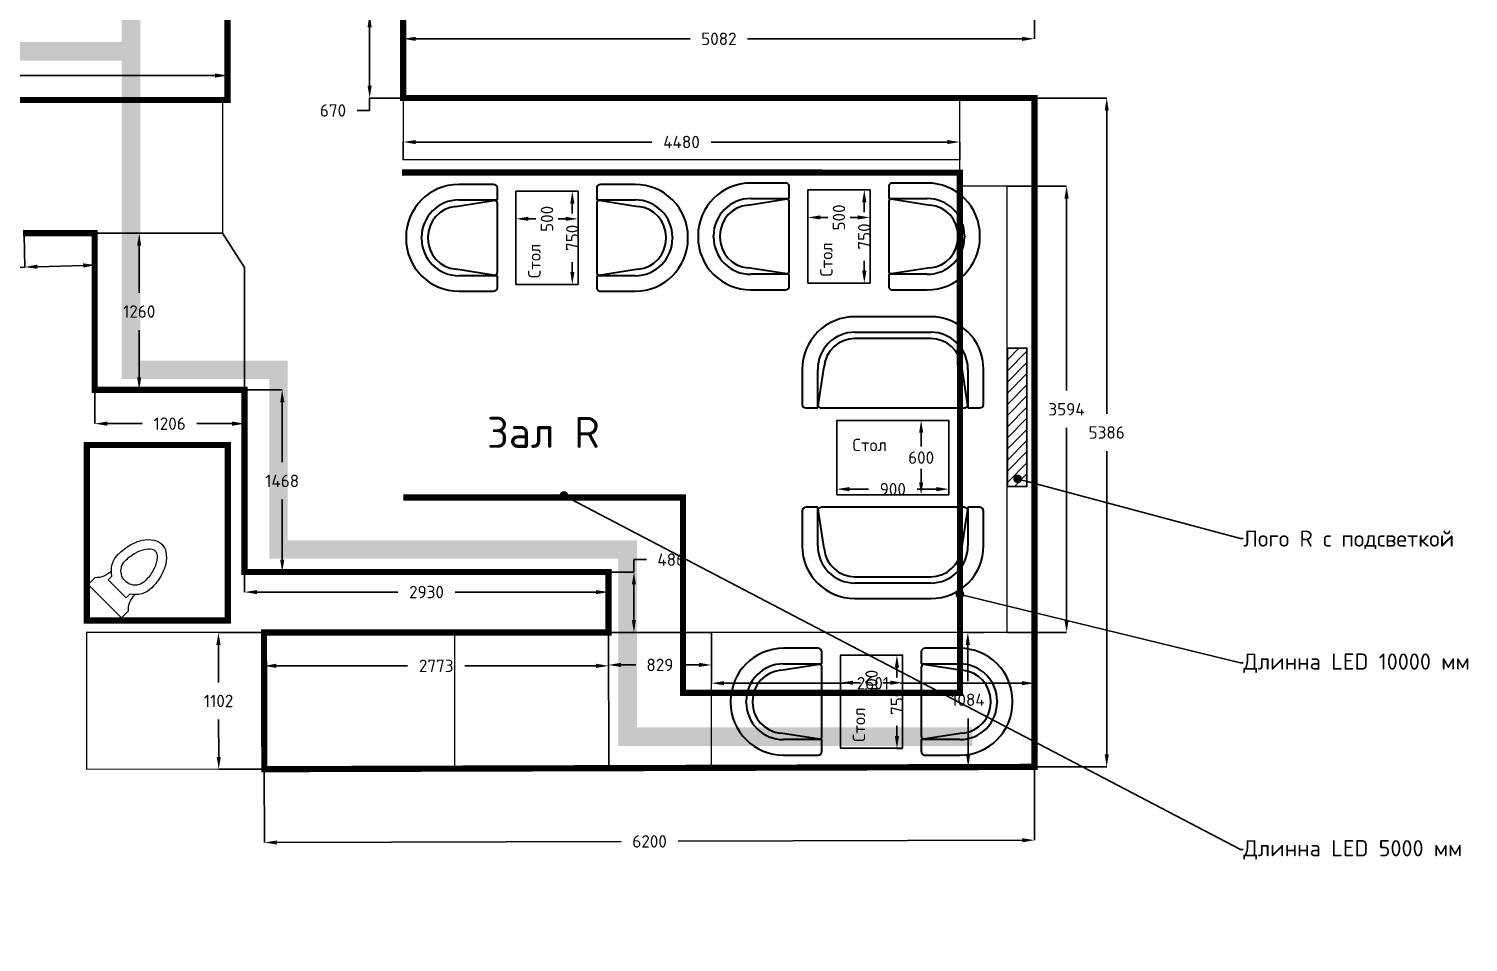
# Model space of a CAD drawing. Header units: metres. Extents: x -1817 to 37133, y -17514 to 16054.
# Drawn here: x 10587 to 22176, y 1384 to 8740 of the extents above; entities that cross this region are included whole.
import ezdxf
from ezdxf import colors
from ezdxf.entities.mleader import LeaderData, LeaderLine
from ezdxf.math import Vec2, Vec3

# ---------------------------------------------------------------- set-up
doc = ezdxf.new("R2010")
doc.units = ezdxf.units.M
for name, color, linetype in [('RV_Вытяжка', 7, 'Continuous'), ('RV_Мягкая мебель', 7, 'Continuous'), ('RV_Пвышенные', 65, 'Continuous'), ('RV_Размеры', 7, 'Continuous'), ('RV_Свет', 7, 'Continuous'), ('RV_Столы', 7, 'Continuous'), ('Стены', 252, 'Continuous')]:
    doc.layers.add(name, color=color, linetype=linetype)
doc.layers.add('WC', color=170, linetype='Continuous', lineweight=9)
doc.styles.add('Роман', font='isocpeur.ttf', dxfattribs={"height": 100})
doc.dimstyles.new('Роман', dxfattribs={"dimtxt": 130, "dimasz": 100, "dimexe": 0.18, "dimexo": 0.0625, "dimgap": 100, "dimtad": 0, "dimtih": 1, "dimtoh": 1, "dimdec": 0, "dimzin": 0, "dimdsep": 46, "dimtxsty": 'Роман', "dimcen": 0.09, "dimadec": 0, "dimazin": 0, "dimtfac": 1, "dimtdec": 0, "dimtofl": 0, "dimtmove": 0, "dimatfit": 3, "dimfxl": 1, "dimtolj": 1, "dimtzin": 0, "dimarcsym": 0})

# ---------------------------------------------------------------- blocks, each defined once
blk = doc.blocks.new('UniTAZZ_1')
for p, q in [((-190, -76), (-190, 0)), ((190, 0), (-190, 0)), ((190, 0), (190, -76)), ((-102, -140), (-102, -182)), ((-102, -140), (102, -140)), ((102, -140), (102, -182))]:
    blk.add_line(p, q)
at = {"extrusion": (0, 0, -1)}
for centre, major_axis, start_param, end_param in [((-307, -203), (122, 122), -0.043451, 0.814408), ((307, -203), (-122, 122), 5.468777, 6.326636), ((0, -343), (-135, 135), 5.497787, 6.506047), ((0, -343), (-80.8, 80.8), 5.497787, 8.63938), ((0, -343), (135, 135), -0.222862, 0.785398), ((296, -343), (344, 344), 3.673669, 3.92699), ((296, -343), (-290, 290), 5.244466, 5.497787), ((-296, -343), (290, 290), 0.785399, 1.038719), ((-296, -343), (344, 344), 0.785399, 1.03872), ((150, -381), (183, 183), 3.368391, 3.673669), ((-150, -381), (-183, 183), 2.609516, 2.914794), ((150, -381), (-237, 237), 4.939188, 5.244466), ((58, -438), (160, 160), 2.941475, 3.368391), ((58, -438), (107, 107), 2.941475, 3.368391), ((0, -525), (-32.7, 32.7), 3.926991, 4.51227), ((0, -525), (32.7, 32.7), 1.770915, 2.356194), ((-58, -438), (-107, 107), 2.914794, 3.34171), ((-58, -438), (-160, 160), 2.914794, 3.34171), ((-150, -381), (237, 237), 1.03872, 1.343998), ((0, -525), (-86.5, 86.5), 3.926992, 4.512271), ((0, -525), (86.5, 86.5), 1.770915, 2.356194)]:
    blk.add_ellipse(centre, major_axis=major_axis, ratio=1, start_param=start_param, end_param=end_param, dxfattribs=at)
blk = doc.blocks.new('*U98')
at = {"lineweight": 30}
for p, q in [((-730, -180), (-730, -460)), ((-605, -150), (-700, -150)), ((-553, -483), (-605, -150)), ((-605, -460), (-605, -150)), ((605, -150), (553, -483)), ((700, -150), (605, -150)), ((605, -150), (605, -460)), ((730, -460), (730, -180)), ((305, -760), (-305, -760)), ((-305, -885), (305, -885))]:
    blk.add_line(p, q, dxfattribs=at)
blk.add_lwpolyline([(603, -170, 0.315615), (575, -150), (-575, -150, 0.315615), (-603, -170)], format="xyb", dxfattribs=at)
at = {"lineweight": 30, "flags": 128}
blk.add_lwpolyline([(-305, -709), (305, -709)], dxfattribs=at)
at = {"lineweight": 30}
for centre, radius, start, end in [((-700, -180), 30, 90, 180), ((700, -180), 30, 0, 90), ((-305, -460), 425, 180, 270), ((-305, -460), 300, 180, 270), ((305, -460), 425, 270, 0), ((305, -460), 300, 270, 0), ((-305, -460), 249, 185.1944, 270), ((305, -460), 249, 270, 354.8056)]:
    blk.add_arc(centre, radius, start, end, dxfattribs=at)
blk = doc.blocks.new('*U92')
at = {"lineweight": 30}
for p, q in [((-730, -180), (-730, -460)), ((-605, -150), (-700, -150)), ((-553, -483), (-605, -150)), ((-605, -460), (-605, -150)), ((605, -150), (553, -483)), ((700, -150), (605, -150)), ((605, -150), (605, -460)), ((730, -460), (730, -180)), ((305, -760), (-305, -760)), ((-305, -885), (305, -885))]:
    blk.add_line(p, q, dxfattribs=at)
blk.add_lwpolyline([(603, -170, 0.315615), (575, -150), (-575, -150, 0.315615), (-603, -170)], format="xyb", dxfattribs=at)
at = {"lineweight": 30, "flags": 128}
blk.add_lwpolyline([(-305, -709), (305, -709)], dxfattribs=at)
at = {"lineweight": 30}
for centre, radius, start, end in [((-700, -180), 30, 90, 180), ((700, -180), 30, 0, 90), ((-305, -460), 425, 180, 270), ((-305, -460), 300, 180, 270), ((305, -460), 425, 270, 0), ((305, -460), 300, 270, 0), ((-305, -460), 249, 185.1944, 270), ((305, -460), 249, 270, 354.8056)]:
    blk.add_arc(centre, radius, start, end, dxfattribs=at)
blk = doc.blocks.new('*D144')
at = {"color": 0, "lineweight": -2, "transparency": 16777216}
for p, q in [((193468, -15077), (193468, -15031)), ((193568, -15031), (193723, -15031)), ((194268, -15031), (194113, -15031)), ((194368, -15077), (194368, -15031))]:
    blk.add_line(p, q, dxfattribs=at)
at = {"color": 0, "transparency": 16777216}
for points in [[(193568, -15014), (193568, -15048), (193468, -15031)], [(194268, -15014), (194268, -15048), (194368, -15031)]]:
    blk.add_solid(points, dxfattribs=at)
at = {"layer": 'Defpoints', "color": 0, "transparency": 16777216}
for p in [(194368, -15031), (193468, -15077), (194368, -15077)]:
    blk.add_point(p, dxfattribs=at)
at = {"color": 0, "transparency": 16777216, "insert": (193918, -15031), "char_height": 100, "attachment_point": 5, "style": 'Роман'}
blk.add_mtext('\\A1;900', dxfattribs=at)
blk = doc.blocks.new('*D145')
at = {"color": 0, "lineweight": -2, "transparency": 16777216}
for p, q in [((194368, -14477), (194146, -14477)), ((194146, -14577), (194146, -14687)), ((194146, -14977), (194146, -14867)), ((194368, -15077), (194146, -15077))]:
    blk.add_line(p, q, dxfattribs=at)
at = {"color": 0, "transparency": 16777216}
for points in [[(194130, -14577), (194163, -14577), (194146, -14477)], [(194130, -14977), (194163, -14977), (194146, -15077)]]:
    blk.add_solid(points, dxfattribs=at)
at = {"layer": 'Defpoints', "color": 0, "transparency": 16777216}
for p in [(194146, -14477), (194368, -14477), (194368, -15077)]:
    blk.add_point(p, dxfattribs=at)
at = {"color": 0, "transparency": 16777216, "insert": (194146, -14777), "char_height": 100, "attachment_point": 5, "style": 'Роман'}
blk.add_mtext('\\A1;600', dxfattribs=at)
blk = doc.blocks.new('*U90')
at = {"lineweight": 30}
for p, q in [((-430, -180), (-430, -460)), ((-305, -150), (-400, -150)), ((-253, -483), (-305, -150)), ((-305, -460), (-305, -150)), ((305, -150), (253, -483)), ((400, -150), (305, -150)), ((305, -150), (305, -460)), ((430, -460), (430, -180)), ((5, -760), (-5, -760)), ((-5, -885), (5, -885))]:
    blk.add_line(p, q, dxfattribs=at)
blk.add_lwpolyline([(303, -170, 0.315615), (275, -150), (-275, -150, 0.315615), (-303, -170)], format="xyb", dxfattribs=at)
at = {"lineweight": 30, "flags": 128}
blk.add_lwpolyline([(-5, -709), (5, -709)], dxfattribs=at)
at = {"lineweight": 30}
for centre, radius, start, end in [((-400, -180), 30, 90, 180), ((400, -180), 30, 0, 90), ((-5, -460), 425, 180, 270), ((-5, -460), 300, 180, 270), ((5, -460), 425, 270, 0), ((5, -460), 300, 270, 0), ((-5, -460), 249, 185.1944, 270), ((5, -460), 249, 270, 354.8056)]:
    blk.add_arc(centre, radius, start, end, dxfattribs=at)
blk = doc.blocks.new('*D97')
at = {"color": 0, "lineweight": -2, "transparency": 16777216}
for p, q in [((193543, -15027), (193543, -14981)), ((193643, -14981), (193723, -14981)), ((194193, -14981), (194113, -14981)), ((194293, -15027), (194293, -14981))]:
    blk.add_line(p, q, dxfattribs=at)
at = {"color": 0, "transparency": 16777216}
for points in [[(193643, -14964), (193643, -14998), (193543, -14981)], [(194193, -14964), (194193, -14998), (194293, -14981)]]:
    blk.add_solid(points, dxfattribs=at)
at = {"layer": 'Defpoints', "color": 0, "transparency": 16777216}
for p in [(193543, -15027), (194293, -14981), (194293, -15027)]:
    blk.add_point(p, dxfattribs=at)
at = {"color": 0, "transparency": 16777216, "insert": (193918, -14981), "char_height": 100, "attachment_point": 5, "style": 'Роман'}
blk.add_mtext('\\A1;750', dxfattribs=at)
blk = doc.blocks.new('*D96')
at = {"color": 0, "lineweight": -2, "transparency": 16777216}
for p, q in [((194293, -14527), (194071, -14527)), ((194071, -14627), (194071, -14687)), ((194071, -14927), (194071, -14867)), ((194293, -15027), (194071, -15027))]:
    blk.add_line(p, q, dxfattribs=at)
at = {"color": 0, "transparency": 16777216}
for points in [[(194055, -14627), (194088, -14627), (194071, -14527)], [(194055, -14927), (194088, -14927), (194071, -15027)]]:
    blk.add_solid(points, dxfattribs=at)
at = {"layer": 'Defpoints', "color": 0, "transparency": 16777216}
for p in [(194071, -14527), (194293, -14527), (194293, -15027)]:
    blk.add_point(p, dxfattribs=at)
at = {"color": 0, "transparency": 16777216, "insert": (194071, -14777), "char_height": 100, "attachment_point": 5, "style": 'Роман'}
blk.add_mtext('\\A1;500', dxfattribs=at)
blk = doc.blocks.new('*D106')
at = {"layer": 'Defpoints', "color": 0, "transparency": 16777216}
for p in [(13602, 8852), (18684, 8852), (18684, 8659)]:
    blk.add_point(p, dxfattribs=at)
at = {"layer": 'RV_Размеры', "color": 0, "lineweight": -2, "transparency": 16777216}
for p, q in [((13602, 8852), (13602, 8658)), ((18684, 8852), (18684, 8658)), ((13702, 8659), (15913, 8659)), ((18584, 8659), (16373, 8659))]:
    blk.add_line(p, q, dxfattribs=at)
at = {"layer": 'RV_Размеры', "color": 0, "transparency": 16777216}
for points in [[(13702, 8675), (13702, 8642), (13602, 8659)], [(18584, 8675), (18584, 8642), (18684, 8659)]]:
    blk.add_solid(points, dxfattribs=at)
at = {"layer": 'RV_Размеры', "color": 0, "transparency": 16777216, "insert": (16143, 8659), "char_height": 100, "attachment_point": 5, "style": 'Роман'}
blk.add_mtext('\\A1;5082', dxfattribs=at)
blk = doc.blocks.new('*D107')
at = {"layer": 'Defpoints', "color": 0, "transparency": 16777216}
for p in [(13602, 8852), (13331, 8182), (13602, 8182)]:
    blk.add_point(p, dxfattribs=at)
at = {"layer": 'RV_Размеры', "color": 0, "lineweight": -2, "transparency": 16777216}
for p, q in [((13601, 8852), (13331, 8852)), ((13331, 8752), (13331, 8282)), ((13601, 8182), (13331, 8182)), ((13331, 8182), (13331, 8082)), ((13331, 8082), (13231, 8082))]:
    blk.add_line(p, q, dxfattribs=at)
at = {"layer": 'RV_Размеры', "color": 0, "transparency": 16777216}
for points in [[(13314, 8752), (13348, 8752), (13331, 8852)], [(13314, 8282), (13348, 8282), (13331, 8182)]]:
    blk.add_solid(points, dxfattribs=at)
at = {"layer": 'RV_Размеры', "color": 0, "transparency": 16777216, "insert": (13036, 8082), "char_height": 100, "attachment_point": 5, "style": 'Роман'}
blk.add_mtext('\\A1;670', dxfattribs=at)
blk = doc.blocks.new('*D108')
at = {"layer": 'Defpoints', "color": 0, "transparency": 16777216}
for p in [(18684, 8182), (18684, 2796), (19265, 2796)]:
    blk.add_point(p, dxfattribs=at)
at = {"layer": 'RV_Размеры', "color": 0, "lineweight": -2, "transparency": 16777216}
for p, q in [((18684, 8182), (19265, 8182)), ((19265, 8082), (19265, 5639)), ((19265, 2896), (19265, 5339)), ((18684, 2796), (19265, 2796))]:
    blk.add_line(p, q, dxfattribs=at)
at = {"layer": 'RV_Размеры', "color": 0, "transparency": 16777216}
for points in [[(19249, 8082), (19282, 8082), (19265, 8182)], [(19249, 2896), (19282, 2896), (19265, 2796)]]:
    blk.add_solid(points, dxfattribs=at)
at = {"layer": 'RV_Размеры', "color": 0, "transparency": 16777216, "insert": (19265, 5489), "char_height": 100, "attachment_point": 5, "style": 'Роман'}
blk.add_mtext('\\A1;5386', dxfattribs=at)
blk = doc.blocks.new('*D109')
at = {"layer": 'Defpoints', "color": 0, "transparency": 16777216}
for p in [(18684, 2796), (12483, 2778), (12485, 2187)]:
    blk.add_point(p, dxfattribs=at)
at = {"layer": 'RV_Размеры', "color": 0, "lineweight": -2, "transparency": 16777216}
for p, q in [((18684, 2796), (18685, 2206)), ((12483, 2778), (12485, 2187)), ((18585, 2205), (15815, 2197)), ((12585, 2188), (15355, 2196))]:
    blk.add_line(p, q, dxfattribs=at)
at = {"layer": 'RV_Размеры', "color": 0, "transparency": 16777216}
for points in [[(12585, 2204), (12585, 2171), (12485, 2187)], [(18585, 2222), (18585, 2189), (18685, 2206)]]:
    blk.add_solid(points, dxfattribs=at)
at = {"layer": 'RV_Размеры', "color": 0, "transparency": 16777216, "insert": (15585, 2196), "char_height": 100, "attachment_point": 5, "style": 'Роман'}
blk.add_mtext('\\A1;6200', dxfattribs=at)
blk = doc.blocks.new('*D110')
at = {"layer": 'Defpoints', "color": 0, "transparency": 16777216}
for p in [(12114, 3878), (12481, 3879), (12483, 2778)]:
    blk.add_point(p, dxfattribs=at)
at = {"layer": 'RV_Размеры', "color": 0, "lineweight": -2, "transparency": 16777216}
for p, q in [((12480, 3879), (12114, 3878)), ((12114, 3778), (12115, 3477)), ((12116, 2877), (12115, 3177)), ((12483, 2778), (12116, 2777))]:
    blk.add_line(p, q, dxfattribs=at)
at = {"layer": 'RV_Размеры', "color": 0, "transparency": 16777216}
for points in [[(12131, 3778), (12097, 3778), (12114, 3878)], [(12133, 2877), (12100, 2877), (12116, 2777)]]:
    blk.add_solid(points, dxfattribs=at)
at = {"layer": 'RV_Размеры', "color": 0, "transparency": 16777216, "insert": (12115, 3327), "char_height": 100, "attachment_point": 5, "style": 'Роман'}
blk.add_mtext('\\A1;1102', dxfattribs=at)
blk = doc.blocks.new('*D111')
at = {"layer": 'Defpoints', "color": 0, "transparency": 16777216}
for p in [(12481, 3879), (15254, 3879), (15254, 3610)]:
    blk.add_point(p, dxfattribs=at)
at = {"layer": 'RV_Размеры', "color": 0, "lineweight": -2, "transparency": 16777216}
for p, q in [((12481, 3879), (12481, 3610)), ((15254, 3879), (15254, 3610)), ((12581, 3610), (13637, 3610)), ((15154, 3610), (14097, 3610))]:
    blk.add_line(p, q, dxfattribs=at)
at = {"layer": 'RV_Размеры', "color": 0, "transparency": 16777216}
for points in [[(12581, 3627), (12581, 3593), (12481, 3610)], [(15154, 3627), (15154, 3593), (15254, 3610)]]:
    blk.add_solid(points, dxfattribs=at)
at = {"layer": 'RV_Размеры', "color": 0, "transparency": 16777216, "insert": (13867, 3610), "char_height": 100, "attachment_point": 5, "style": 'Роман'}
blk.add_mtext('\\A1;2773', dxfattribs=at)
blk = doc.blocks.new('*D112')
at = {"layer": 'Defpoints', "color": 0, "transparency": 16777216}
for p in [(15254, 3879), (16083, 3879), (15254, 3617)]:
    blk.add_point(p, dxfattribs=at)
at = {"layer": 'RV_Размеры', "color": 0, "lineweight": -2, "transparency": 16777216}
for p, q in [((15254, 3879), (15254, 3617)), ((16083, 3879), (16083, 3617)), ((15354, 3617), (15473, 3617)), ((15983, 3617), (15863, 3617))]:
    blk.add_line(p, q, dxfattribs=at)
at = {"layer": 'RV_Размеры', "color": 0, "transparency": 16777216}
for points in [[(15354, 3634), (15354, 3601), (15254, 3617)], [(15983, 3634), (15983, 3601), (16083, 3617)]]:
    blk.add_solid(points, dxfattribs=at)
at = {"layer": 'RV_Размеры', "color": 0, "transparency": 16777216, "insert": (15668, 3617), "char_height": 100, "attachment_point": 5, "style": 'Роман'}
blk.add_mtext('\\A1;829', dxfattribs=at)
blk = doc.blocks.new('*D113')
at = {"layer": 'Defpoints', "color": 0, "transparency": 16777216}
for p in [(16083, 3879), (18684, 3879), (18684, 3470)]:
    blk.add_point(p, dxfattribs=at)
at = {"layer": 'RV_Размеры', "color": 0, "lineweight": -2, "transparency": 16777216}
for p, q in [((16083, 3879), (16083, 3470)), ((18684, 3879), (18684, 3470)), ((16183, 3470), (17163, 3470)), ((18584, 3470), (17603, 3470))]:
    blk.add_line(p, q, dxfattribs=at)
at = {"layer": 'RV_Размеры', "color": 0, "transparency": 16777216}
for points in [[(16183, 3487), (16183, 3454), (16083, 3470)], [(18584, 3487), (18584, 3454), (18684, 3470)]]:
    blk.add_solid(points, dxfattribs=at)
at = {"layer": 'RV_Размеры', "color": 0, "transparency": 16777216, "insert": (17383, 3470), "char_height": 100, "attachment_point": 5, "style": 'Роман'}
blk.add_mtext('\\A1;2601', dxfattribs=at)
blk = doc.blocks.new('*D114')
at = {"layer": 'Defpoints', "color": 0, "transparency": 16777216}
for p in [(15254, 4365), (15459, 4365), (15254, 3879)]:
    blk.add_point(p, dxfattribs=at)
at = {"layer": 'RV_Размеры', "color": 0, "lineweight": -2, "transparency": 16777216}
for p, q in [((15459, 4365), (15459, 4465)), ((15459, 4465), (15559, 4465)), ((15254, 4365), (15459, 4365)), ((15459, 3979), (15459, 4265)), ((15254, 3879), (15459, 3879))]:
    blk.add_line(p, q, dxfattribs=at)
at = {"layer": 'RV_Размеры', "color": 0, "transparency": 16777216}
for points in [[(15442, 4265), (15475, 4265), (15459, 4365)], [(15442, 3979), (15475, 3979), (15459, 3879)]]:
    blk.add_solid(points, dxfattribs=at)
at = {"layer": 'RV_Размеры', "color": 0, "transparency": 16777216, "insert": (15759, 4465), "char_height": 100, "attachment_point": 5, "style": 'Роман'}
blk.add_mtext('\\A1;486', dxfattribs=at)
blk = doc.blocks.new('*D115')
at = {"layer": 'Defpoints', "color": 0, "transparency": 16777216}
for p in [(12324, 4365), (15254, 4365), (12324, 4204)]:
    blk.add_point(p, dxfattribs=at)
at = {"layer": 'RV_Размеры', "color": 0, "lineweight": -2, "transparency": 16777216}
for p, q in [((12324, 4365), (12324, 4204)), ((15254, 4365), (15254, 4204)), ((12424, 4204), (13559, 4204)), ((15154, 4204), (14019, 4204))]:
    blk.add_line(p, q, dxfattribs=at)
at = {"layer": 'RV_Размеры', "color": 0, "transparency": 16777216}
for points in [[(12424, 4220), (12424, 4187), (12324, 4204)], [(15154, 4220), (15154, 4187), (15254, 4204)]]:
    blk.add_solid(points, dxfattribs=at)
at = {"layer": 'RV_Размеры', "color": 0, "transparency": 16777216, "insert": (13789, 4204), "char_height": 100, "attachment_point": 5, "style": 'Роман'}
blk.add_mtext('\\A1;2930', dxfattribs=at)
blk = doc.blocks.new('*D116')
at = {"layer": 'Defpoints', "color": 0, "transparency": 16777216}
for p in [(12324, 5833), (12627, 5833), (12324, 4365)]:
    blk.add_point(p, dxfattribs=at)
at = {"layer": 'RV_Размеры', "color": 0, "lineweight": -2, "transparency": 16777216}
for p, q in [((12324, 5833), (12627, 5833)), ((12627, 5733), (12627, 5249)), ((12627, 4465), (12627, 4949)), ((12324, 4365), (12627, 4365))]:
    blk.add_line(p, q, dxfattribs=at)
at = {"layer": 'RV_Размеры', "color": 0, "transparency": 16777216}
for points in [[(12611, 5733), (12644, 5733), (12627, 5833)], [(12611, 4465), (12644, 4465), (12627, 4365)]]:
    blk.add_solid(points, dxfattribs=at)
at = {"layer": 'RV_Размеры', "color": 0, "transparency": 16777216, "insert": (12627, 5099), "char_height": 100, "attachment_point": 5, "style": 'Роман'}
blk.add_mtext('\\A1;1468', dxfattribs=at)
blk = doc.blocks.new('*D117')
at = {"layer": 'Defpoints', "color": 0, "transparency": 16777216}
for p in [(11118, 5833), (12324, 5833), (11118, 5560)]:
    blk.add_point(p, dxfattribs=at)
at = {"layer": 'RV_Размеры', "color": 0, "lineweight": -2, "transparency": 16777216}
for p, q in [((11118, 5833), (11118, 5560)), ((12324, 5833), (12324, 5560)), ((11218, 5560), (11501, 5560)), ((12224, 5560), (11941, 5560))]:
    blk.add_line(p, q, dxfattribs=at)
at = {"layer": 'RV_Размеры', "color": 0, "transparency": 16777216}
for points in [[(11218, 5577), (11218, 5543), (11118, 5560)], [(12224, 5577), (12224, 5543), (12324, 5560)]]:
    blk.add_solid(points, dxfattribs=at)
at = {"layer": 'RV_Размеры', "color": 0, "transparency": 16777216, "insert": (11721, 5560), "char_height": 100, "attachment_point": 5, "style": 'Роман'}
blk.add_mtext('\\A1;1206', dxfattribs=at)
blk = doc.blocks.new('*D118')
at = {"layer": 'Defpoints', "color": 0, "transparency": 16777216}
for p in [(11118, 7093), (11476, 7093), (11118, 5833)]:
    blk.add_point(p, dxfattribs=at)
at = {"layer": 'RV_Размеры', "color": 0, "lineweight": -2, "transparency": 16777216}
for p, q in [((11118, 7093), (11476, 7093)), ((11476, 6993), (11476, 6613)), ((11476, 5933), (11476, 6313)), ((11118, 5833), (11476, 5833))]:
    blk.add_line(p, q, dxfattribs=at)
at = {"layer": 'RV_Размеры', "color": 0, "transparency": 16777216}
for points in [[(11459, 6993), (11492, 6993), (11476, 7093)], [(11459, 5933), (11492, 5933), (11476, 5833)]]:
    blk.add_solid(points, dxfattribs=at)
at = {"layer": 'RV_Размеры', "color": 0, "transparency": 16777216, "insert": (11476, 6463), "char_height": 100, "attachment_point": 5, "style": 'Роман'}
blk.add_mtext('\\A1;1260', dxfattribs=at)
blk = doc.blocks.new('*D119')
at = {"layer": 'Defpoints', "color": 0, "transparency": 16777216}
for p in [(10549, 7077), (11118, 7093), (10556, 6821)]:
    blk.add_point(p, dxfattribs=at)
at = {"layer": 'RV_Размеры', "color": 0, "lineweight": -2, "transparency": 16777216}
for p, q in [((10549, 7077), (10556, 6821)), ((11118, 7093), (11125, 6837)), ((10556, 6821), (10456, 6818)), ((11025, 6834), (10656, 6824))]:
    blk.add_line(p, q, dxfattribs=at)
at = {"layer": 'RV_Размеры', "color": 0, "transparency": 16777216}
for points in [[(10655, 6841), (10656, 6807), (10556, 6821)], [(11024, 6851), (11025, 6817), (11125, 6837)]]:
    blk.add_solid(points, dxfattribs=at)
at = {"layer": 'RV_Размеры', "color": 0, "transparency": 16777216, "insert": (10261, 6818), "char_height": 100, "attachment_point": 5, "style": 'Роман'}
blk.add_mtext('\\A1;569', dxfattribs=at)
blk = doc.blocks.new('*D129')
at = {"layer": 'Defpoints', "color": 0, "transparency": 16777216}
for p in [(12187, 8363), (4867, 8166), (12187, 8166)]:
    blk.add_point(p, dxfattribs=at)
at = {"layer": 'RV_Размеры', "color": 0, "lineweight": -2, "transparency": 16777216}
for p, q in [((4867, 8167), (4867, 8363)), ((4967, 8363), (8297, 8363)), ((12087, 8363), (8757, 8363)), ((12187, 8167), (12187, 8363))]:
    blk.add_line(p, q, dxfattribs=at)
at = {"layer": 'RV_Размеры', "color": 0, "transparency": 16777216}
for points in [[(4967, 8380), (4967, 8346), (4867, 8363)], [(12087, 8380), (12087, 8346), (12187, 8363)]]:
    blk.add_solid(points, dxfattribs=at)
at = {"layer": 'RV_Размеры', "color": 0, "transparency": 16777216, "insert": (8527, 8363), "char_height": 100, "attachment_point": 5, "style": 'Роман'}
blk.add_mtext('\\A1;7320', dxfattribs=at)
blk = doc.blocks.new('*D131')
at = {"layer": 'Defpoints', "color": 0, "transparency": 16777216}
for p in [(18082, 7828), (13602, 7685), (18082, 7685)]:
    blk.add_point(p, dxfattribs=at)
at = {"layer": 'RV_Размеры', "color": 0, "lineweight": -2, "transparency": 16777216}
for p, q in [((13602, 7685), (13602, 7828)), ((13702, 7828), (15602, 7828)), ((17982, 7828), (16082, 7828)), ((18082, 7685), (18082, 7828))]:
    blk.add_line(p, q, dxfattribs=at)
at = {"layer": 'RV_Размеры', "color": 0, "transparency": 16777216}
for points in [[(13702, 7844), (13702, 7811), (13602, 7828)], [(17982, 7844), (17982, 7811), (18082, 7828)]]:
    blk.add_solid(points, dxfattribs=at)
at = {"layer": 'RV_Размеры', "color": 0, "transparency": 16777216, "insert": (15842, 7828), "char_height": 100, "attachment_point": 5, "style": 'Роман'}
blk.add_mtext('\\A1;4480', dxfattribs=at)
blk = doc.blocks.new('*D132')
at = {"layer": 'Defpoints', "color": 0, "transparency": 16777216}
for p in [(18463, 7473), (18463, 3879), (18942, 3879)]:
    blk.add_point(p, dxfattribs=at)
at = {"layer": 'RV_Размеры', "color": 0, "lineweight": -2, "transparency": 16777216}
for p, q in [((18463, 7473), (18942, 7473)), ((18942, 7373), (18942, 5826)), ((18942, 3979), (18942, 5526)), ((18463, 3879), (18942, 3879))]:
    blk.add_line(p, q, dxfattribs=at)
at = {"layer": 'RV_Размеры', "color": 0, "transparency": 16777216}
for points in [[(18925, 7373), (18959, 7373), (18942, 7473)], [(18925, 3979), (18959, 3979), (18942, 3879)]]:
    blk.add_solid(points, dxfattribs=at)
at = {"layer": 'RV_Размеры', "color": 0, "transparency": 16777216, "insert": (18942, 5676), "char_height": 100, "attachment_point": 5, "style": 'Роман'}
blk.add_mtext('\\A1;3594', dxfattribs=at)
blk = doc.blocks.new('*D133')
at = {"layer": 'Defpoints', "color": 0, "transparency": 16777216}
for p in [(18275, 3879), (18150, 2795), (18278, 2795)]:
    blk.add_point(p, dxfattribs=at)
at = {"layer": 'RV_Размеры', "color": 0, "lineweight": -2, "transparency": 16777216}
for p, q in [((18275, 3879), (18146, 3879)), ((18147, 3779), (18148, 3487)), ((18149, 2895), (18149, 3187)), ((18278, 2795), (18150, 2795))]:
    blk.add_line(p, q, dxfattribs=at)
at = {"layer": 'RV_Размеры', "color": 0, "transparency": 16777216}
for points in [[(18164, 3779), (18130, 3779), (18147, 3879)], [(18166, 2895), (18133, 2895), (18150, 2795)]]:
    blk.add_solid(points, dxfattribs=at)
at = {"layer": 'RV_Размеры', "color": 0, "transparency": 16777216, "insert": (18148, 3337), "char_height": 100, "attachment_point": 5, "style": 'Роман'}
blk.add_mtext('\\A1;1084', dxfattribs=at)
blk = doc.blocks.new('_Dot')
at = {"color": 0, "linetype": 'ByBlock', "lineweight": -2}
blk.add_line((-0.5, 0), (-1, 0), dxfattribs=at)
at = {"color": 0, "linetype": 'ByBlock', "const_width": 0.5}
blk.add_lwpolyline([(-0.25, 0, 1), (0.25, 0, 1)], format="xyb", close=True, dxfattribs=at)
blk = doc.blocks.new('*U143')
blk.add_lwpolyline([(193468.3, -15077.3), (194368.3, -15077.3), (194368.3, -14477.3), (193468.3, -14477.3)], close=True)
at = {"insert": (193594, -14625.4), "char_height": 100, "attachment_point": 1, "style": 'Роман'}
blk.add_mtext_dynamic_manual_height_columns('Стол', width=254.801, gutter_width=500, heights=[0], dxfattribs=at)
dim = blk.add_linear_dim(base=(194146.2, -14477.3), p1=(194368.3, -15077.3), p2=(194368.3, -14477.3), angle=90, dimstyle='Роман', override={"dimgap": 40})
dim.commit()
dim.dimension.update_dxf_attribs({"geometry": '*D145', "text_midpoint": (194146.2, -14777.3), "dimtype": 160})
dim = blk.add_linear_dim(base=(194368.3, -15031.1), p1=(193468.3, -15077.3), p2=(194368.3, -15077.3), dimstyle='Роман')
dim.commit()
dim.dimension.update_dxf_attribs({"geometry": '*D144', "text_midpoint": (193918.3, -15031.1), "dimtype": 160})
blk = doc.blocks.new('*U95')
blk.add_lwpolyline([(193543.3, -15027.3), (194293.3, -15027.3), (194293.3, -14527.3), (193543.3, -14527.3)], close=True)
at = {"insert": (193594, -14625.4), "char_height": 100, "attachment_point": 1, "style": 'Роман'}
blk.add_mtext_dynamic_manual_height_columns('Стол', width=254.801, gutter_width=500, heights=[0], dxfattribs=at)
dim = blk.add_linear_dim(base=(194071.2, -14527.3), p1=(194293.3, -15027.3), p2=(194293.3, -14527.3), angle=90, dimstyle='Роман', override={"dimgap": 40})
dim.commit()
dim.dimension.update_dxf_attribs({"geometry": '*D96', "text_midpoint": (194071.2, -14777.3), "dimtype": 160})
dim = blk.add_linear_dim(base=(194293.3, -14981.1), p1=(193543.3, -15027.3), p2=(194293.3, -15027.3), dimstyle='Роман')
dim.commit()
dim.dimension.update_dxf_attribs({"geometry": '*D97', "text_midpoint": (193918.3, -14981.1), "dimtype": 160})

msp = doc.modelspace()

# ---------------------------------------------------------------- hatches: boundary and pattern name
at = {"true_color": 0x93278f}
h = msp.add_hatch(dxfattribs=at)
h.set_pattern_fill('ANSI31', color=217, scale=20)
h.set_pattern_definition([(45, (-103745.123, 15963.59), (-44.90128, 44.90128), [])])
h.paths.add_polyline_path([(18623.5054, 6168.1667), (18465.4276, 6168.1667), (18465.4276, 5054.1394), (18623.5054, 5054.1394)])

# ---------------------------------------------------------------- linework, layer by layer
at = {"flags": 128}
for points in [[(11117.5054, 7093.153), (12147.7408, 7093.153)], [(12323.5054, 6818.5913), (12147.7408, 7093.153)], [(12323.5054, 5833.153), (12323.5054, 6818.5913)]]:
    msp.add_lwpolyline(points, dxfattribs=at)
msp.add_lwpolyline([(18465.4276, 6168.1667), (18623.5054, 6168.1667), (18623.5054, 5054.1394), (18465.4276, 5054.1394)], close=True)
at = {"color": 252, "true_color": 0x939598, "flags": 128}
for points in [[(15253.5054, 3879.153), (15256.2004, 2777.6102)], [(15253.5054, 3879.153), (16082.5054, 3879.153)]]:
    msp.add_lwpolyline(points, dxfattribs=at)
at = {"layer": 'RV_Вытяжка', "color": 161, "transparency": 33554559, "const_width": 150, "flags": 128}
for points in [[(11408.7969, 14085.9193), (11408.7969, 5993.3094), (12597.3008, 5993.3094), (12597.3008, 4546.8562), (15409.4565, 4546.8562), (15409.4565, 3040.2196), (18184.0057, 3040.2196)], [(11408.7969, 8557.2781), (5145.502, 8557.2781), (5145.502, 4826.9355), (9506.793, 4826.9355)]]:
    msp.add_lwpolyline(points, dxfattribs=at)
at = {"layer": 'RV_Пвышенные', "const_width": 10, "flags": 128}
for points in [[(12147.7408, 7093.153), (12147.7408, 8166.4423)], [(13601.5054, 8182.153), (13601.5054, 7685.153), (18081.5054, 7685.153)], [(18462.5054, 7473.153), (18462.5054, 3879.153)], [(18683.5054, 3879.153), (16082.5054, 3879.153), (16082.5054, 2796.153)]]:
    msp.add_lwpolyline(points, dxfattribs=at)
msp.add_lwpolyline([(18683.5054, 8182.153), (18081.5054, 8182.153), (18081.5054, 7473.153), (18683.5054, 7473.153)], close=True, dxfattribs=at)
at = {"layer": 'RV_Свет', "color": 62, "const_width": 50, "flags": 128}
msp.add_lwpolyline([(13592.0661, 7582.153), (18083.5054, 7581.4349), (18083.7705, 3392.7921), (17033.7705, 3392.7921)], dxfattribs=at)
at = {"layer": 'RV_Свет', "color": 60, "const_width": 50, "flags": 128}
msp.add_lwpolyline([(13602.7259, 4965.153), (15853.5054, 4965.153), (15853.5054, 3392.7921), (17033.7705, 3392.7921)], dxfattribs=at)
at = {"layer": 'Стены', "color": 250, "flags": 128}
msp.add_lwpolyline([(10539.5054, 7093.153, 50, 50, 0), (11117.5054, 7093.153, 50, 50, 0), (11117.5054, 5833.153, 50, 50, 0), (12323.5054, 5833.153, 50, 50, 0), (12323.5054, 4365.153, 50, 50, 0), (15253.5054, 4365.153, 50, 50, 0), (15253.5054, 3879.153, 50, 50, 0), (12480.5054, 3879.153, 50, 50, 0), (12483.2004, 2777.6102, 50, 50, 0), (18683.5054, 2796.153, 50, 50, 0), (18683.5054, 8182.153, 50, 50, 0), (13601.5054, 8182.153, 50, 50, 0), (13601.5054, 8852.153, 50, 50, 0), (18683.5054, 8852.153, 50, 50, 0), (18683.5054, 13141.153, 50, 50, 0), (12054.5054, 13141.153, 50, 50, 0), (12054.5054, 8852.153, 50, 50, 0), (12186.5054, 8852.153, 50, 50, 0), (12186.5054, 8166.4423, 50, 50, 0), (4866.5054, 8166.4423, 50, 50, 0)], format="xyseb", dxfattribs=at)
for points, const_width in [([(11053.6006, 5388.4873), (12189.9802, 5388.4873), (12189.9802, 3975.2528), (11053.6006, 3975.2528)], 50), ([(11053.6006, 3879.153), (14016.1161, 3879.153), (14016.1921, 2777.765), (11053.6765, 2777.765)], 10)]:
    msp.add_lwpolyline(points, close=True, dxfattribs=dict(at, const_width=const_width))

# ---------------------------------------------------------------- block references
at = {"layer": 'RV_Мягкая мебель'}
for name, p, rotation in [('*U90', (14509.1916, 7056.5084), 270), ('*U90', (15009.1916, 7056.5084), 89.99999999999999), ('*U90', (16859.8589, 7067.6293), 270), ('*U90', (17359.8589, 7067.6293), 89.99999999999999), ('*U92', (17543.3237, 5536.4532), 180), ('*U90', (17122.5037, 3320.9285), 270), ('*U90', (17622.5037, 3320.9285), 89.99999999999999)]:
    msp.add_blockref(name, p, dxfattribs=dict(at, rotation=rotation))
msp.add_blockref('*U98', (17543.3237, 5036.4532), dxfattribs=at)
at = {"layer": 'RV_Столы', "rotation": 90}
for p in [(-18.1175, -186861.8214), (2332.5498, -186850.7005), (2595.1946, -190597.4013)]:
    msp.add_blockref('*U95', p, dxfattribs=at)
at = {"layer": 'RV_Столы'}
msp.add_blockref('*U143', (-176375.0061, 20063.7623), dxfattribs=at)
at = {"layer": 'WC', "color": 250, "rotation": 135}
msp.add_blockref('UniTAZZ_1', (11200.1689, 4131.5163), dxfattribs=at)

# ---------------------------------------------------------------- texts
at = {"color": 30, "true_color": 0xf26722, "insert": (14730.1316, 5489.9927), "char_height": 250, "attachment_point": 5, "style": 'Роман'}
msp.add_mtext_dynamic_manual_height_columns('Зал R', width=1286.125012, gutter_width=650, heights=[0], dxfattribs=at)

# ---------------------------------------------------------------- dimensions: what is measured, and where the dimension line sits
at = {"layer": 'RV_Размеры'}
for p1, p2, distance, picture, middle in [((13601.5054, 8852.153), (13601.5054, 8182.153), -270.4737, '*D107', (13036.0317, 8082.153)), ((13601.5054, 8852.153), (18683.5054, 8852.153), -193.6095, '*D106', (16142.5054, 8658.5436)), ((4866.5054, 8166.4423), (12186.5054, 8166.4423), 196.6824, '*D129', (8526.5054, 8363.1247)), ((18683.5054, 8182.153), (18683.5054, 2796.153), 581.801, '*D108', (19265.3064, 5489.153)), ((13601.5054, 7685.153), (18081.5054, 7685.153), 142.5, '*D131', (15841.5054, 7827.653)), ((11117.5054, 7093.153), (10548.7668, 7077.4423), 256.3902, '*D119', (10260.8847, 6818.3885)), ((11117.5054, 5833.153), (11117.5054, 7093.153), -358.2112, '*D118', (11475.7166, 6463.153)), ((12323.5054, 5833.153), (11117.5054, 5833.153), 272.9958, '*D117', (11720.5054, 5560.1572)), ((12323.5054, 4365.153), (12323.5054, 5833.153), -303.7793, '*D116', (12627.2847, 5099.153)), ((15253.5054, 3879.153), (15253.5054, 4365.153), -205.0242, '*D114', (15758.5296, 4465.153)), ((15253.5054, 4365.153), (12323.5054, 4365.153), 161.4697, '*D115', (13788.5054, 4203.6834)), ((12483.2004, 2777.6102), (12480.5054, 3879.153), 366.7254, '*D110', (12115.1286, 3327.4844)), ((12480.5054, 3879.153), (15253.5054, 3879.153), -269.2038, '*D111', (13867.0054, 3609.9493)), ((16082.5054, 3879.153), (15253.5054, 3879.153), 261.928, '*D112', (15668.0054, 3617.2251)), ((16082.5054, 3879.153), (18683.5054, 3879.153), -408.6993, '*D113', (17383.0054, 3470.4537)), ((18274.7401, 3879.153), (18277.9826, 2794.9403), -128.2001, '*D133', (18148.1618, 3336.6633)), ((18683.5054, 2796.153), (12483.2004, 2777.6102), 590.385, '*D109', (15585.1185, 2196.4993))]:
    dim = msp.add_aligned_dim(p1=p1, p2=p2, distance=distance, dimstyle='Роман', dxfattribs=at)
    dim.commit()
    dim.dimension.update_dxf_attribs({"geometry": picture, "text_midpoint": middle})
dim = msp.add_linear_dim(base=(18942.0449, 3879.153), p1=(18462.5054, 7473.153), p2=(18462.5054, 3879.153), angle=270, dimstyle='Роман', dxfattribs=at)
dim.commit()
dim.dimension.update_dxf_attribs({"geometry": '*D132', "text_midpoint": (18942.0449, 5676.153), "dimtype": 161})

# ---------------------------------------------------------------- leaders
at = {"color": 152}
ml = msp.add_multileader_mtext('Standard', dxfattribs=at)
ml.set_content('Лого R с подсветкой', color=152, style='Роман')
ml.set_leader_properties()
ml.set_arrow_properties(name='DOT')
ml.build(insert=Vec2(0, 0))
ml.multileader.update_dxf_attribs({"text_right_attachment_type": 6, "dogleg_length": 20, "arrow_head_size": 70})
ctx = ml.context
ctx.base_point, ctx.char_height, ctx.arrow_head_size, ctx.plane_origin = Vec3(20362.5686, 4634.5697), 130, 70, Vec3(18465.4276, 5519.7814)
ctx.right_attachment = 6
notes = []
notes.append((ctx, [(0, (1, 1, 0), (20342.5686, 4634.5697), (1, 0), 20, [(0, [(18548.5446, 5115.2769)], 0, [])])]))
ctx.mtext.insert, ctx.mtext.line_spacing_factor, ctx.mtext.flow_direction = Vec3(20364.5686, 4699.6189), 0.923077, 5
at = {"layer": 'RV_Свет', "color": 60}
ml = msp.add_multileader_mtext('Standard', dxfattribs=at)
ml.set_content('Длинна LED 5000 мм', color=60, style='Роман')
ml.set_leader_properties()
ml.set_arrow_properties(name='DOT')
ml.build(insert=Vec2(0, 0))
ml.multileader.update_dxf_attribs({"text_right_attachment_type": 6, "dogleg_length": 20, "arrow_head_size": 70})
ctx = ml.context
ctx.base_point, ctx.char_height, ctx.arrow_head_size, ctx.plane_origin = Vec3(20362.5686, 2131.5615), 130, 70, Vec3(11644.394, 6616.9047)
ctx.right_attachment = 6
notes.append((ctx, [(0, (1, 1, 0), (20342.5686, 2131.5615), (1, 0), 20, [(0, [(14894.7858, 4981.4349)], 0, [])])]))
ctx.mtext.insert, ctx.mtext.flow_direction = Vec3(20364.5686, 2206.3115), 5
at = {"layer": 'RV_Свет', "color": 62}
ml = msp.add_multileader_mtext('Standard', dxfattribs=at)
ml.set_content('Длинна LED 10000 мм', color=62, style='Роман')
ml.set_leader_properties()
ml.set_arrow_properties(name='DOT')
ml.build(insert=Vec2(0, 0))
ml.multileader.update_dxf_attribs({"text_right_attachment_type": 6, "dogleg_length": 20, "arrow_head_size": 70})
ctx = ml.context
ctx.base_point, ctx.char_height, ctx.arrow_head_size, ctx.plane_origin = Vec3(20362.5686, 3634.5697), 130, 70, Vec3(11644.394, 8119.9129)
ctx.right_attachment = 6
notes.append((ctx, [(0, (1, 1, 0), (20342.5686, 3634.5697), (1, 0), 20, [(0, [(18083.5054, 4185.8357)], 0, [])])]))
ctx.mtext.insert, ctx.mtext.flow_direction = Vec3(20364.5686, 3709.3197), 5
for ctx, leaders in notes:
    for number, flags, end, landing, length, lines in leaders:
        leader = LeaderData()
        leader.index, (leader.has_last_leader_line, leader.has_dogleg_vector, leader.attachment_direction) = number, flags
        leader.last_leader_point, leader.dogleg_vector, leader.dogleg_length = Vec3(end), Vec3(landing), length
        for number, points, colour, breaks in lines:
            line = LeaderLine()
            line.index, line.vertices, line.color, line.breaks = number, Vec3.list(points), colors.encode_raw_color(colour), breaks
            leader.lines.append(line)
        ctx.leaders.append(leader)

doc.saveas('drawing.dxf')
